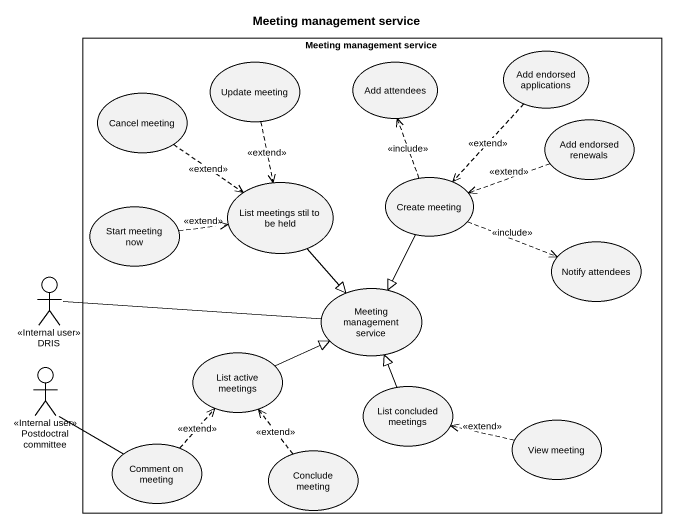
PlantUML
@startuml
title Meeting management service
rectangle "Meeting management service" as Meeting_management_service {
  usecase "Add endorsed applications" as Add_endorsed_applications
  usecase "Update meeting" as Update_meeting
  usecase "Add attendees" as Add_attendees
  usecase "Cancel meeting" as Cancel_meeting
  usecase "Add endorsed renewals" as Add_endorsed_renewals
  usecase "Start meeting now" as Start_meeting_now
  usecase "List meetings stil to be held" as List_meetings_stil_to_be
  usecase "Create meeting" as Create_meeting
  usecase "Notify attendees" as Notify_attendees
  usecase "Meeting management service" as Meeting_management_service_2
  usecase "List active meetings" as List_active_meetings
  usecase "List concluded meetings" as List_concluded_meetings
  usecase "View meeting" as View_meeting
  usecase "Comment on meeting" as Comment_on_meeting
  usecase "Conclude meeting" as Conclude_meeting
}
actor DRIS <<Internal user>>
actor "Postdoctral committee" as Postdoctral_committee <<Internal user>>
Add_endorsed_applications ..> Create_meeting : <<extend>>
Update_meeting ..> List_meetings_stil_to_be : <<extend>>
Cancel_meeting ..> List_meetings_stil_to_be : <<extend>>
Add_endorsed_renewals .left.> Create_meeting : <<extend>>
Start_meeting_now .right.> List_meetings_stil_to_be : <<extend>>
List_meetings_stil_to_be --|> Meeting_management_service_2
Create_meeting .up.> Add_attendees : <<include>>
Create_meeting .right.> Notify_attendees : <<include>>
Create_meeting --|> Meeting_management_service_2
DRIS -right- Meeting_management_service_2
List_active_meetings -right-|> Meeting_management_service_2
Postdoctral_committee -right- Comment_on_meeting
List_concluded_meetings -up-|> Meeting_management_service_2
View_meeting .left.> List_concluded_meetings : <<extend>>
Comment_on_meeting .up.> List_active_meetings : <<extend>>
Conclude_meeting .up.> List_active_meetings : <<extend>>
@enduml
